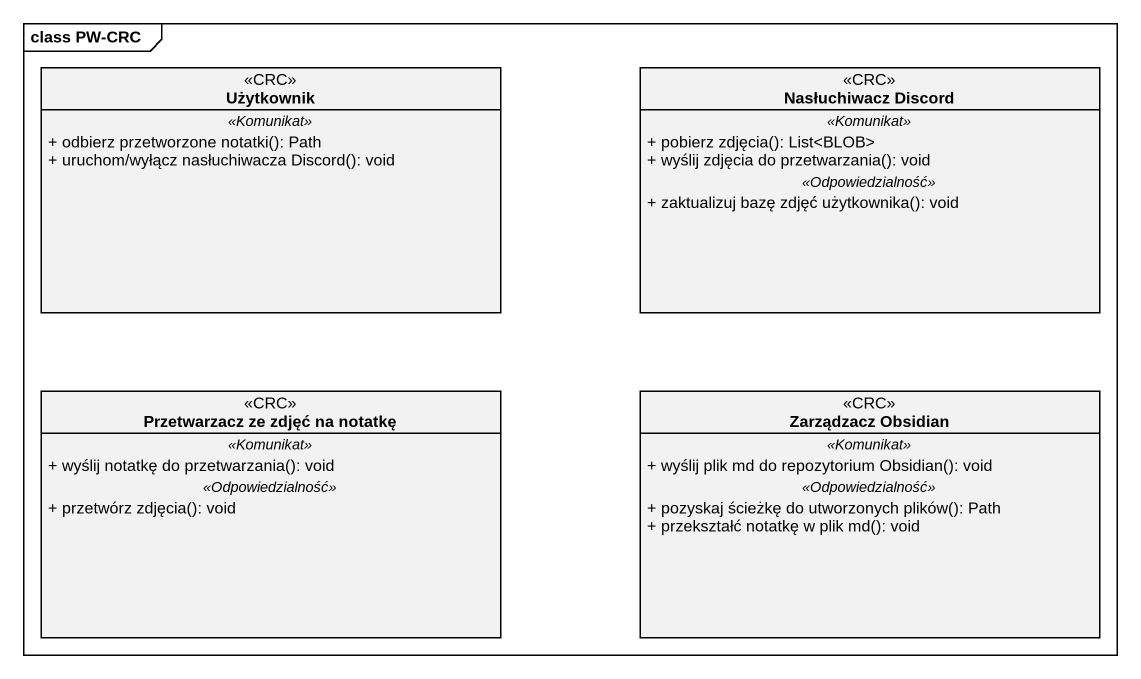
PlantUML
@startuml
mainframe class PW-CRC
hide circle
hide empty members
skinparam classAttributeIconSize 0
class Użytkownik <<CRC>> {
  .. <<Komunikat>> ..
  + odbierz przetworzone notatki(): Path
  + uruchom/wyłącz nasłuchiwacza Discord(): void
}
class "Nasłuchiwacz Discord" as Nasłuchiwacz_Discord <<CRC>> {
  .. <<Komunikat>> ..
  + pobierz zdjęcia(): List<BLOB>
  + wyślij zdjęcia do przetwarzania(): void
  .. <<Odpowiedzialność>> ..
  + zaktualizuj bazę zdjęć użytkownika(): void
}
class "Przetwarzacz ze zdjęć na notatkę" as Przetwarzacz_ze_zdjęć_na <<CRC>> {
  .. <<Komunikat>> ..
  + wyślij notatkę do przetwarzania(): void
  .. <<Odpowiedzialność>> ..
  + przetwórz zdjęcia(): void
}
class "Zarządzacz Obsidian" as Zarządzacz_Obsidian <<CRC>> {
  .. <<Komunikat>> ..
  + wyślij plik md do repozytorium Obsidian(): void
  .. <<Odpowiedzialność>> ..
  + pozyskaj ścieżkę do utworzonych plików(): Path
  + przekształć notatkę w plik md(): void
}
@enduml
